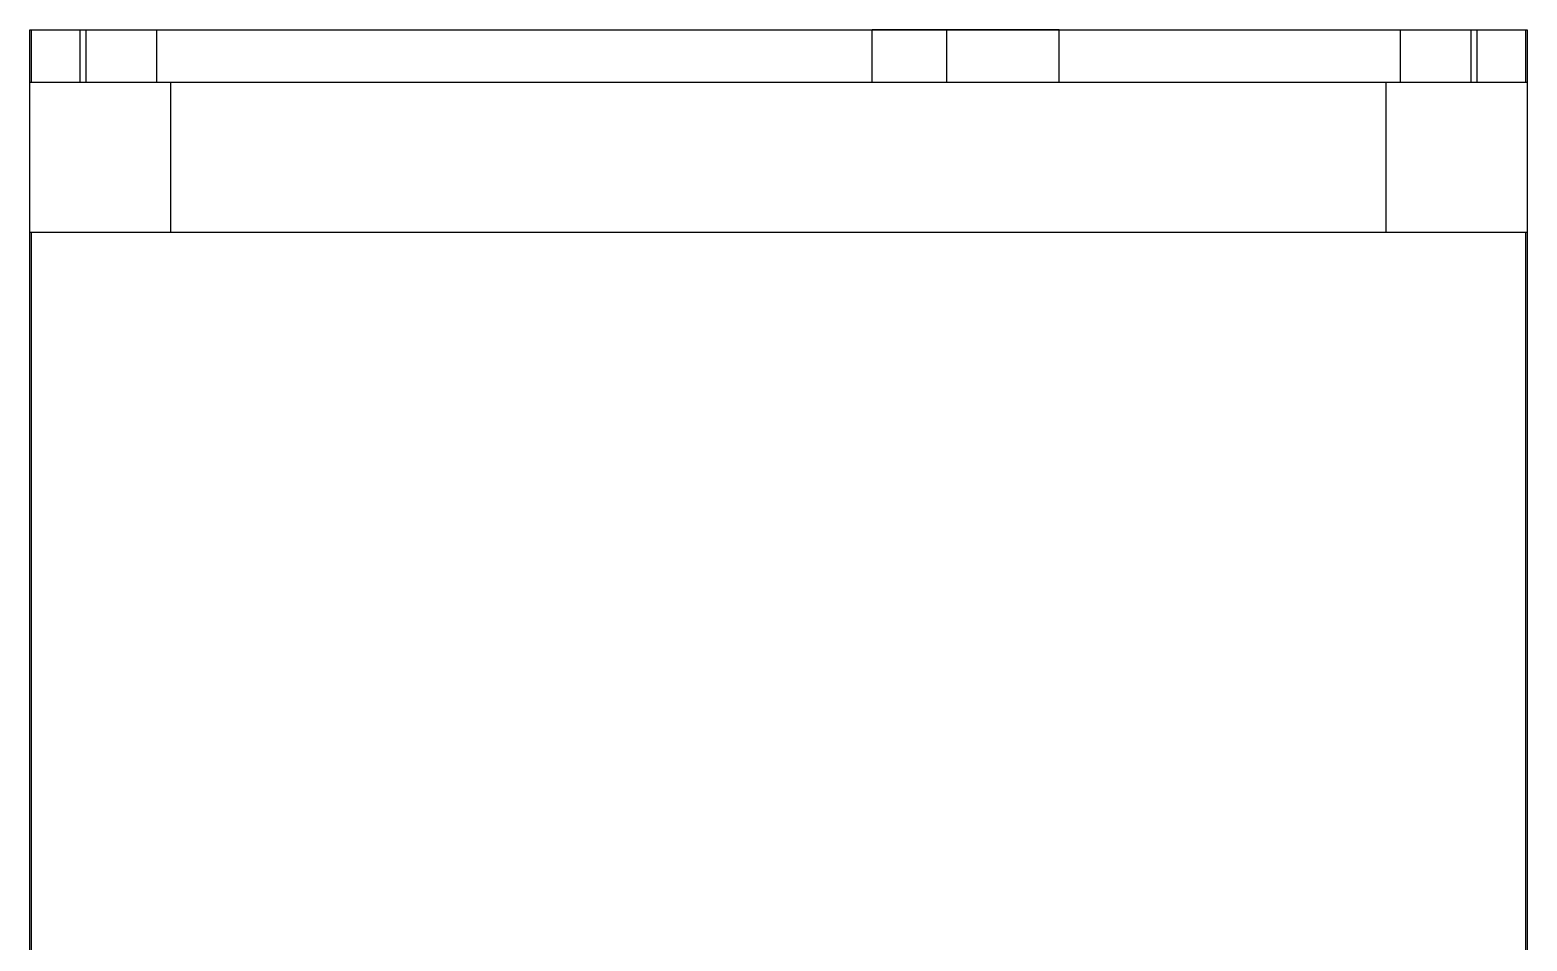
# Model space of a CAD drawing. Header units: inches. Extents: x 0 to 22, y 0 to 17.
# Drawn here: x 14.372 to 16.372, y 6.847 to 8.064 of the extents above; entities that cross this region are included whole.
import ezdxf

# ---------------------------------------------------------------- set-up
doc = ezdxf.new("R2010")
doc.units = ezdxf.units.IN
doc.header["$LTSCALE"] = 1.21
doc.header["$MEASUREMENT"] = 0
doc.layers.get('0').update_dxf_attribs({"linetype": 'CONTINUOUS'})
doc.layers.add('LAY0001', color=7, linetype='CONTINUOUS')

msp = doc.modelspace()

# ---------------------------------------------------------------- linework, layer by layer
at = {"color": 7}
for p, q in [((14.3716, 5.8142), (14.3716, 8.0642)), ((14.3716, 8.0642), (16.3716, 8.0642)), ((14.3736, 7.9942), (14.3736, 8.0642)), ((14.4466, 7.9942), (14.4466, 8.0642)), ((15.4966, 7.9942), (15.4966, 8.0642)), ((15.5966, 7.9942), (15.5966, 8.0642)), ((15.7466, 7.9942), (15.7466, 8.0642)), ((16.2966, 8.0642), (16.2966, 7.9942)), ((16.3696, 8.0642), (16.3696, 7.9942)), ((16.3716, 8.0642), (16.3716, 5.8142)), ((16.3716, 7.9942), (14.3716, 7.9942)), ((14.3716, 7.7942), (16.3716, 7.7942)), ((14.3736, 5.823), (14.3736, 7.7942)), ((16.3696, 7.7942), (16.3696, 5.8142))]:
    msp.add_line(p, q, dxfattribs=at)
at = {"color": 8}
for p, q in [((14.4386, 7.9942), (14.4386, 8.0642)), ((14.5406, 8.0642), (14.5406, 7.9942)), ((16.2026, 7.9942), (16.2026, 8.0642)), ((16.3046, 8.0642), (16.3046, 7.9942)), ((14.5596, 7.9942), (14.5596, 7.7942)), ((16.1836, 7.7942), (16.1836, 7.9942))]:
    msp.add_line(p, q, dxfattribs=at)
at = {"layer": 'LAY0001', "color": 4}
msp.add_line((15.7466, 8.0642), (15.4966, 8.0642), dxfattribs=at)

doc.saveas('drawing.dxf')
